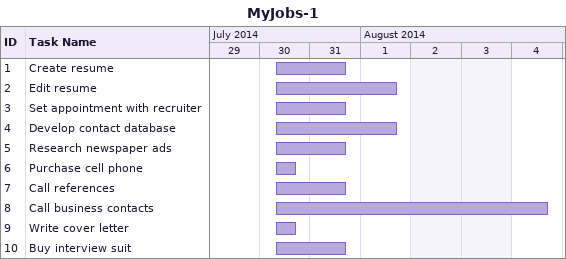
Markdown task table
MyJobs-1

| ID | Task | Start | Finish |
|---|---|---|---|
| 1 | Create resume | 2014-07-30 | 2014-07-31 |
| 2 | Edit resume | 2014-07-30 | 2014-08-01 |
| 3 | Set appointment with recruiter | 2014-07-30 | 2014-07-31 |
| 4 | Develop contact database | 2014-07-30 | 2014-08-01 |
| 5 | Research newspaper ads | 2014-07-30 | 2014-07-31 |
| 6 | Purchase cell phone | 2014-07-30 | 2014-07-30 |
| 7 | Call references | 2014-07-30 | 2014-07-31 |
| 8 | Call business contacts | 2014-07-30 | 2014-08-04 |
| 9 | Write cover letter | 2014-07-30 | 2014-07-30 |
| 10 | Buy interview suit | 2014-07-30 | 2014-07-31 |
